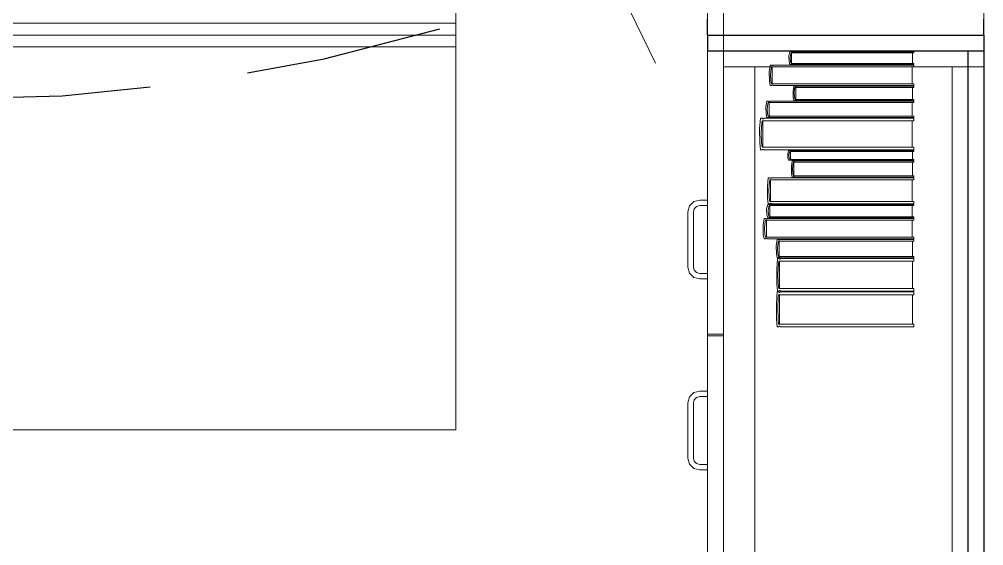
# Model space of a CAD drawing. Header units: inches. Extents: x -19 to 5698, y -728 to 92.
# Drawn here: x 111.298 to 112.52, y 20.314 to 20.981 of the extents above; entities that cross this region are included whole.
import ezdxf

# ---------------------------------------------------------------- set-up
doc = ezdxf.new("R2010")
doc.units = ezdxf.units.IN
doc.header["$MEASUREMENT"] = 0
doc.set_wipeout_variables(frame=1)
for name, pattern in [('HIDDEN', [0.375, 0.25, -0.125]), ('RAYITAS', [0.375, 0.25, -0.125]), ('Wipeout_Contour', [1, 0, -1])]:
    doc.linetypes.add(name, pattern=pattern)
for name, color, linetype, lineweight in [('00 conduct tomacorr', 120, 'HIDDEN', 30), ('T-TECHO-E', 150, 'Continuous', 20), ('TOMACORRIENTE', 22, 'RAYITAS', 9)]:
    doc.layers.add(name, color=color, linetype=linetype, lineweight=lineweight)
doc.layers.add('02 _ ARQ _ ZON _ Espacio.3D', color=7, linetype='Continuous')
doc.layers.add('Interior - Mobiliario', color=7, linetype='Continuous')

# ---------------------------------------------------------------- blocks, each defined once
blk = doc.blocks.new('a')
at = {"layer": 'TOMACORRIENTE', "ltscale": 0.05}
h = blk.add_hatch(color=4, dxfattribs=at)
edge = h.paths.add_edge_path()
edge.add_arc((0, 0.0752), 0.02106, 0, 360)
at = {"layer": 'TOMACORRIENTE', "color": 4}
for p, q in [((-0.14553, 0.09625), (-0.0515, 0.09625)), ((-0.09851, 0.09625), (-0.09851, -0.09657)), ((0, 0.09625), (0, -0.09625)), ((0.06232, -0.09625), (0.06232, 0.09625))]:
    blk.add_line(p, q, dxfattribs=at)
blk.add_circle((0, 0.0752), 0.02106, dxfattribs=at)
blk = doc.blocks.new('CABLE 3FACE')
at = {"layer": 'T-TECHO-E', "rotation": 59.94170052614085}
blk.add_blockref('a', (0, 0), dxfattribs=at)

msp = doc.modelspace()

# ---------------------------------------------------------------- linework, layer by layer
at = {"layer": '02 _ ARQ _ ZON _ Espacio.3D', "color": 254, "linetype": 'Continuous', "lineweight": 0, "flags": 128}
msp.add_lwpolyline([(100.8201, 17.4), (112.52, 17.4), (112.52, 29.6999), (100.82, 29.7), (100.82, 27.9653), (102.07, 27.9653), (102.07, 27.7902), (100.82, 27.7902)], close=True, dxfattribs=at)
at = {"layer": 'Interior - Mobiliario', "color": 175, "linetype": 'Continuous', "lineweight": 13}
for p, q in [((110.566, 20.9757), (111.851, 20.9757)), ((111.851, 20.9757), (111.851, 20.9457)), ((111.851, 20.9457), (110.566, 20.9457)), ((112.19, 19.4807), (112.19, 20.9407)), ((112.19, 20.9407), (112.5, 20.9407)), ((112.5, 20.9407), (112.5, 19.4807)), ((112.2734, 20.9272), (112.2732, 20.9344)), ((112.2743, 20.9236), (112.2734, 20.9272)), ((112.2747, 20.9323), (112.2751, 20.9273)), ((112.2751, 20.9273), (112.2758, 20.9249)), ((112.19, 19.5007), (112.19, 20.9207)), ((112.19, 20.9207), (112.23, 20.9207)), ((112.23, 20.9207), (112.48, 20.9207)), ((112.23, 20.9207), (112.23, 19.5007)), ((112.2481, 20.9141), (112.2493, 20.9226)), ((112.2493, 20.9226), (112.2513, 20.9226)), ((112.2506, 20.9186), (112.2499, 20.9108)), ((112.2512, 20.9206), (112.2506, 20.9186)), ((112.4313, 20.9206), (112.2512, 20.9206)), ((112.2513, 20.9226), (112.2515, 20.9225)), ((112.2515, 20.9225), (112.2517, 20.9223)), ((112.2517, 20.9223), (112.252, 20.9222)), ((112.252, 20.9222), (112.2522, 20.9222)), ((112.2521, 20.899), (112.2521, 20.9206)), ((112.2522, 20.9222), (112.2525, 20.9222)), ((112.2525, 20.9222), (112.2528, 20.9223)), ((112.2528, 20.9223), (112.253, 20.9224)), ((112.253, 20.9224), (112.2532, 20.9225)), ((112.2532, 20.9225), (112.2533, 20.9226)), ((112.2533, 20.9226), (112.4313, 20.9226)), ((112.276, 20.9236), (112.2743, 20.9236)), ((112.2758, 20.9249), (112.4313, 20.9249)), ((112.2761, 20.9237), (112.276, 20.9236)), ((112.2763, 20.9238), (112.2761, 20.9237)), ((112.2765, 20.9238), (112.2763, 20.9238)), ((112.2767, 20.9239), (112.2765, 20.9238)), ((112.2769, 20.9239), (112.2767, 20.9239)), ((112.2772, 20.9239), (112.2769, 20.9239)), ((112.2774, 20.9238), (112.2772, 20.9239)), ((112.2776, 20.9237), (112.2774, 20.9238)), ((112.2777, 20.9236), (112.2776, 20.9237)), ((112.4313, 20.9236), (112.2777, 20.9236)), ((112.4295, 20.9206), (112.4295, 20.899)), ((112.4313, 20.9249), (112.4313, 20.9236)), ((112.4313, 20.9226), (112.4313, 20.9206)), ((112.48, 19.5007), (112.48, 20.9207)), ((112.2483, 20.9026), (112.2481, 20.9141)), ((112.2493, 20.897), (112.2483, 20.9026)), ((112.2499, 20.9108), (112.2503, 20.9029)), ((112.2503, 20.9029), (112.2512, 20.899)), ((112.2513, 20.897), (112.2493, 20.897)), ((112.2512, 20.899), (112.4313, 20.899)), ((112.2514, 20.8971), (112.2513, 20.897)), ((112.2517, 20.8972), (112.2514, 20.8971)), ((112.2519, 20.8973), (112.2517, 20.8972)), ((112.2522, 20.8974), (112.2519, 20.8973)), ((112.2524, 20.8974), (112.2522, 20.8974)), ((112.2527, 20.8973), (112.2524, 20.8974)), ((112.253, 20.8973), (112.2527, 20.8973)), ((112.2532, 20.8971), (112.253, 20.8973)), ((112.2533, 20.897), (112.2532, 20.8971)), ((112.4313, 20.897), (112.2533, 20.897)), ((112.2784, 20.8899), (112.2794, 20.896)), ((112.2794, 20.896), (112.281, 20.896)), ((112.2804, 20.8931), (112.2798, 20.8876)), ((112.2809, 20.8945), (112.2804, 20.8931)), ((112.4313, 20.8945), (112.2809, 20.8945)), ((112.281, 20.896), (112.2812, 20.8959)), ((112.2812, 20.8959), (112.2814, 20.8958)), ((112.2814, 20.8958), (112.2816, 20.8957)), ((112.2816, 20.8957), (112.2818, 20.8957)), ((112.2817, 20.8792), (112.2817, 20.8945)), ((112.2818, 20.8957), (112.282, 20.8957)), ((112.282, 20.8957), (112.2822, 20.8957)), ((112.2822, 20.8957), (112.2824, 20.8958)), ((112.2824, 20.8958), (112.2826, 20.8959)), ((112.2826, 20.8959), (112.2827, 20.896)), ((112.2827, 20.896), (112.4313, 20.896)), ((112.4298, 20.8945), (112.4298, 20.8792)), ((112.4313, 20.899), (112.4313, 20.897)), ((112.4313, 20.896), (112.4313, 20.8945)), ((112.2785, 20.8818), (112.2784, 20.8899)), ((112.2794, 20.8778), (112.2785, 20.8818)), ((112.2798, 20.8876), (112.2802, 20.882)), ((112.2802, 20.882), (112.2809, 20.8792)), ((112.2809, 20.8792), (112.4313, 20.8792)), ((112.2813, 20.878), (112.2811, 20.8778)), ((112.2815, 20.878), (112.2813, 20.878)), ((112.2817, 20.8781), (112.2815, 20.878)), ((112.282, 20.8781), (112.2817, 20.8781)), ((112.2822, 20.878), (112.282, 20.8781)), ((112.2824, 20.878), (112.2822, 20.878)), ((112.2826, 20.8779), (112.2824, 20.878)), ((112.4313, 20.8792), (112.4313, 20.8778)), ((112.2438, 20.87), (112.2451, 20.8768)), ((112.2441, 20.8608), (112.2438, 20.87)), ((112.2451, 20.8768), (112.2471, 20.8768)), ((112.2464, 20.8736), (112.2456, 20.8673)), ((112.2456, 20.8673), (112.2461, 20.861)), ((112.247, 20.8751), (112.2464, 20.8736)), ((112.4313, 20.8751), (112.247, 20.8751)), ((112.2471, 20.8768), (112.2473, 20.8767)), ((112.2473, 20.8767), (112.2475, 20.8765)), ((112.2475, 20.8765), (112.2478, 20.8765)), ((112.2478, 20.8765), (112.248, 20.8764)), ((112.2479, 20.858), (112.2479, 20.8751)), ((112.248, 20.8764), (112.2483, 20.8764)), ((112.2483, 20.8764), (112.2486, 20.8765)), ((112.2486, 20.8765), (112.2488, 20.8766)), ((112.2488, 20.8766), (112.2491, 20.8767)), ((112.2491, 20.8767), (112.2492, 20.8768)), ((112.2492, 20.8768), (112.4313, 20.8768)), ((112.281, 20.8778), (112.2794, 20.8778)), ((112.2811, 20.8778), (112.281, 20.8778)), ((112.2827, 20.8778), (112.2826, 20.8779)), ((112.4313, 20.8778), (112.2827, 20.8778)), ((112.4295, 20.8751), (112.4295, 20.858)), ((112.4313, 20.8768), (112.4313, 20.8751)), ((112.236, 20.842), (112.2373, 20.8553)), ((112.2373, 20.8553), (112.2394, 20.8553)), ((112.2394, 20.8553), (112.2396, 20.8551)), ((112.2396, 20.8551), (112.2398, 20.8549)), ((112.2398, 20.8549), (112.2401, 20.8547)), ((112.2401, 20.8547), (112.2404, 20.8547)), ((112.2404, 20.8547), (112.2407, 20.8547)), ((112.2407, 20.8547), (112.241, 20.8548)), ((112.241, 20.8548), (112.2412, 20.8549)), ((112.2412, 20.8549), (112.2415, 20.8552)), ((112.2415, 20.8552), (112.2416, 20.8553)), ((112.2416, 20.8553), (112.4313, 20.8553)), ((112.2451, 20.8563), (112.2441, 20.8608)), ((112.2471, 20.8563), (112.2451, 20.8563)), ((112.2461, 20.861), (112.247, 20.858)), ((112.247, 20.858), (112.4313, 20.858)), ((112.2472, 20.8564), (112.2471, 20.8563)), ((112.2475, 20.8565), (112.2472, 20.8564)), ((112.2477, 20.8566), (112.2475, 20.8565)), ((112.248, 20.8567), (112.2477, 20.8566)), ((112.2483, 20.8567), (112.248, 20.8567)), ((112.2485, 20.8566), (112.2483, 20.8567)), ((112.2488, 20.8565), (112.2485, 20.8566)), ((112.249, 20.8564), (112.2488, 20.8565)), ((112.2492, 20.8563), (112.249, 20.8564)), ((112.4313, 20.8563), (112.2492, 20.8563)), ((112.4313, 20.858), (112.4313, 20.8563)), ((112.4313, 20.8553), (112.4313, 20.8521)), ((112.2363, 20.8241), (112.236, 20.842)), ((112.2387, 20.8491), (112.2379, 20.8368)), ((112.2393, 20.8521), (112.2387, 20.8491)), ((112.4313, 20.8521), (112.2393, 20.8521)), ((112.2402, 20.8185), (112.2402, 20.8521)), ((112.4294, 20.8521), (112.4294, 20.8185)), ((112.2379, 20.8368), (112.2384, 20.8245)), ((112.2373, 20.8153), (112.2363, 20.8241)), ((112.2384, 20.8245), (112.2393, 20.8185)), ((112.2393, 20.8185), (112.4313, 20.8185)), ((112.4313, 20.8185), (112.4313, 20.8153)), ((112.2394, 20.8153), (112.2373, 20.8153)), ((112.2395, 20.8154), (112.2394, 20.8153)), ((112.2398, 20.8157), (112.2395, 20.8154)), ((112.24, 20.8158), (112.2398, 20.8157)), ((112.2403, 20.8159), (112.24, 20.8158)), ((112.2406, 20.8159), (112.2403, 20.8159)), ((112.2409, 20.8159), (112.2406, 20.8159)), ((112.2412, 20.8157), (112.2409, 20.8159)), ((112.2414, 20.8155), (112.2412, 20.8157)), ((112.2416, 20.8153), (112.2414, 20.8155)), ((112.4313, 20.8153), (112.2416, 20.8153)), ((112.2716, 20.8103), (112.2727, 20.8143)), ((112.2718, 20.8049), (112.2716, 20.8103)), ((112.2727, 20.8022), (112.2718, 20.8049)), ((112.2727, 20.8143), (112.2744, 20.8143)), ((112.2738, 20.8124), (112.2732, 20.8087)), ((112.2732, 20.8087), (112.2736, 20.805)), ((112.2736, 20.805), (112.2743, 20.8032)), ((112.2743, 20.8133), (112.2738, 20.8124)), ((112.4313, 20.8133), (112.2743, 20.8133)), ((112.2744, 20.8143), (112.2746, 20.8142)), ((112.2746, 20.8142), (112.2748, 20.8141)), ((112.2748, 20.8141), (112.275, 20.8141)), ((112.275, 20.8141), (112.2752, 20.8141)), ((112.2751, 20.8032), (112.2751, 20.8133)), ((112.2752, 20.8141), (112.2754, 20.8141)), ((112.2754, 20.8141), (112.2757, 20.8141)), ((112.2757, 20.8141), (112.2759, 20.8141)), ((112.2759, 20.8141), (112.2761, 20.8142)), ((112.2761, 20.8142), (112.2762, 20.8143)), ((112.2762, 20.8143), (112.4313, 20.8143)), ((112.4297, 20.8133), (112.4297, 20.8032)), ((112.4313, 20.8143), (112.4313, 20.8133)), ((112.2744, 20.8022), (112.2727, 20.8022)), ((112.2743, 20.8032), (112.4313, 20.8032)), ((112.2745, 20.8023), (112.2744, 20.8022)), ((112.2747, 20.8024), (112.2745, 20.8023)), ((112.2749, 20.8024), (112.2747, 20.8024)), ((112.2752, 20.8024), (112.2749, 20.8024)), ((112.2754, 20.8024), (112.2752, 20.8024)), ((112.2756, 20.8024), (112.2754, 20.8024)), ((112.2758, 20.8024), (112.2756, 20.8024)), ((112.2761, 20.8023), (112.2758, 20.8024)), ((112.2762, 20.8022), (112.2761, 20.8023)), ((112.4313, 20.8022), (112.2762, 20.8022)), ((112.2762, 20.7944), (112.2772, 20.8012)), ((112.2764, 20.7853), (112.2762, 20.7944)), ((112.2772, 20.8012), (112.2789, 20.8012)), ((112.2783, 20.7981), (112.2777, 20.7918)), ((112.2788, 20.7996), (112.2783, 20.7981)), ((112.4313, 20.7996), (112.2788, 20.7996)), ((112.2789, 20.8012), (112.279, 20.8011)), ((112.279, 20.8011), (112.2792, 20.801)), ((112.2792, 20.801), (112.2794, 20.8009)), ((112.2794, 20.8009), (112.2797, 20.8009)), ((112.2795, 20.7825), (112.2795, 20.7996)), ((112.2797, 20.8009), (112.2799, 20.8009)), ((112.2799, 20.8009), (112.2801, 20.8009)), ((112.2801, 20.8009), (112.2803, 20.801)), ((112.2803, 20.801), (112.2805, 20.8012)), ((112.2805, 20.8012), (112.2806, 20.8012)), ((112.2806, 20.8012), (112.4313, 20.8012)), ((112.4298, 20.7996), (112.4298, 20.7825)), ((112.4313, 20.8032), (112.4313, 20.8022)), ((112.4313, 20.8012), (112.4313, 20.7996)), ((112.2772, 20.7809), (112.2764, 20.7853)), ((112.2789, 20.7809), (112.2772, 20.7809)), ((112.2777, 20.7918), (112.278, 20.7855)), ((112.278, 20.7855), (112.2788, 20.7825)), ((112.2788, 20.7825), (112.4313, 20.7825)), ((112.279, 20.7809), (112.2789, 20.7809)), ((112.2792, 20.7811), (112.279, 20.7809)), ((112.2794, 20.7811), (112.2792, 20.7811)), ((112.2796, 20.7812), (112.2794, 20.7811)), ((112.2798, 20.7812), (112.2796, 20.7812)), ((112.2801, 20.7812), (112.2798, 20.7812)), ((112.2803, 20.7811), (112.2801, 20.7812)), ((112.2805, 20.781), (112.2803, 20.7811)), ((112.2806, 20.7809), (112.2805, 20.781)), ((112.4313, 20.7809), (112.2806, 20.7809)), ((112.4313, 20.7825), (112.4313, 20.7809)), ((112.2458, 20.7689), (112.247, 20.7799)), ((112.246, 20.7542), (112.2458, 20.7689)), ((112.247, 20.7799), (112.249, 20.7799)), ((112.2483, 20.7747), (112.2475, 20.7647)), ((112.2488, 20.7772), (112.2483, 20.7747)), ((112.4313, 20.7772), (112.2488, 20.7772)), ((112.249, 20.7799), (112.2491, 20.7797)), ((112.2491, 20.7797), (112.2494, 20.7795)), ((112.2494, 20.7795), (112.2496, 20.7794)), ((112.2496, 20.7794), (112.2499, 20.7793)), ((112.2498, 20.7497), (112.2498, 20.7772)), ((112.2499, 20.7793), (112.2502, 20.7793)), ((112.2502, 20.7793), (112.2504, 20.7794)), ((112.2504, 20.7794), (112.2507, 20.7795)), ((112.2507, 20.7795), (112.2509, 20.7797)), ((112.2509, 20.7797), (112.251, 20.7799)), ((112.251, 20.7799), (112.4313, 20.7799)), ((112.4295, 20.7772), (112.4295, 20.7497)), ((112.4313, 20.7799), (112.4313, 20.7772)), ((112.2475, 20.7647), (112.248, 20.7546)), ((112.145, 20.7367), (112.147, 20.7442)), ((112.147, 20.7442), (112.1525, 20.7497)), ((112.1525, 20.7497), (112.16, 20.7517)), ((112.156, 20.7437), (112.1531, 20.7407)), ((112.16, 20.7447), (112.156, 20.7437)), ((112.16, 20.7517), (112.17, 20.7517)), ((112.17, 20.7447), (112.16, 20.7447)), ((112.17, 20.7517), (112.17, 20.7447)), ((112.2449, 20.7405), (112.2462, 20.7461)), ((112.247, 20.7471), (112.246, 20.7542)), ((112.2462, 20.7461), (112.2482, 20.7461)), ((112.2475, 20.7434), (112.2467, 20.7383)), ((112.249, 20.7471), (112.247, 20.7471)), ((112.248, 20.7447), (112.2475, 20.7434)), ((112.248, 20.7546), (112.2488, 20.7497)), ((112.4313, 20.7447), (112.248, 20.7447)), ((112.2482, 20.7461), (112.2483, 20.746)), ((112.2483, 20.746), (112.2486, 20.7459)), ((112.2486, 20.7459), (112.2488, 20.7458)), ((112.2488, 20.7497), (112.4313, 20.7497)), ((112.2488, 20.7458), (112.2491, 20.7458)), ((112.2491, 20.7472), (112.249, 20.7471)), ((112.249, 20.7306), (112.249, 20.7447)), ((112.2493, 20.7474), (112.2491, 20.7472)), ((112.2491, 20.7458), (112.2494, 20.7458)), ((112.2496, 20.7475), (112.2493, 20.7474)), ((112.2494, 20.7458), (112.2496, 20.7458)), ((112.2498, 20.7476), (112.2496, 20.7475)), ((112.2496, 20.7458), (112.2499, 20.7459)), ((112.2501, 20.7476), (112.2498, 20.7476)), ((112.2499, 20.7459), (112.2501, 20.746)), ((112.2504, 20.7475), (112.2501, 20.7476)), ((112.2501, 20.746), (112.2502, 20.7461)), ((112.2502, 20.7461), (112.4313, 20.7461)), ((112.2506, 20.7474), (112.2504, 20.7475)), ((112.2509, 20.7472), (112.2506, 20.7474)), ((112.251, 20.7471), (112.2509, 20.7472)), ((112.4313, 20.7471), (112.251, 20.7471)), ((112.4295, 20.7447), (112.4295, 20.7306)), ((112.4313, 20.7497), (112.4313, 20.7471)), ((112.4313, 20.7461), (112.4313, 20.7447)), ((112.145, 20.6667), (112.145, 20.7367)), ((112.1531, 20.7407), (112.152, 20.7367)), ((112.152, 20.7367), (112.152, 20.6667)), ((112.2452, 20.733), (112.2449, 20.7405)), ((112.2462, 20.7293), (112.2452, 20.733)), ((112.2467, 20.7383), (112.2472, 20.7331)), ((112.2472, 20.7331), (112.248, 20.7306)), ((112.2404, 20.7197), (112.2416, 20.7283)), ((112.2406, 20.7082), (112.2404, 20.7197)), ((112.2416, 20.7283), (112.2437, 20.7283)), ((112.243, 20.7243), (112.2422, 20.7164)), ((112.2435, 20.7262), (112.243, 20.7243)), ((112.4313, 20.7262), (112.2435, 20.7262)), ((112.2437, 20.7283), (112.2438, 20.7282)), ((112.2438, 20.7282), (112.2441, 20.728)), ((112.2441, 20.728), (112.2444, 20.7279)), ((112.2444, 20.7279), (112.2446, 20.7279)), ((112.2445, 20.7046), (112.2445, 20.7262)), ((112.2446, 20.7279), (112.2449, 20.7279)), ((112.2449, 20.7279), (112.2452, 20.7279)), ((112.2452, 20.7279), (112.2454, 20.728)), ((112.2454, 20.728), (112.2457, 20.7282)), ((112.2457, 20.7282), (112.2458, 20.7283)), ((112.2458, 20.7283), (112.4313, 20.7283)), ((112.2482, 20.7293), (112.2462, 20.7293)), ((112.248, 20.7306), (112.4313, 20.7306)), ((112.2483, 20.7294), (112.2482, 20.7293)), ((112.2485, 20.7295), (112.2483, 20.7294)), ((112.2488, 20.7295), (112.2485, 20.7295)), ((112.249, 20.7296), (112.2488, 20.7295)), ((112.2493, 20.7296), (112.249, 20.7296)), ((112.2496, 20.7295), (112.2493, 20.7296)), ((112.2498, 20.7295), (112.2496, 20.7295)), ((112.2501, 20.7294), (112.2498, 20.7295)), ((112.2502, 20.7293), (112.2501, 20.7294)), ((112.4313, 20.7293), (112.2502, 20.7293)), ((112.4294, 20.7262), (112.4294, 20.7046)), ((112.4313, 20.7306), (112.4313, 20.7293)), ((112.4313, 20.7283), (112.4313, 20.7262)), ((112.2416, 20.7025), (112.2406, 20.7082)), ((112.2422, 20.7164), (112.2427, 20.7085)), ((112.2427, 20.7085), (112.2435, 20.7046)), ((112.2437, 20.7025), (112.2416, 20.7025)), ((112.2435, 20.7046), (112.4313, 20.7046)), ((112.2438, 20.7026), (112.2437, 20.7025)), ((112.244, 20.7028), (112.2438, 20.7026)), ((112.2443, 20.7029), (112.244, 20.7028)), ((112.2446, 20.703), (112.2443, 20.7029)), ((112.2449, 20.703), (112.2446, 20.703)), ((112.2451, 20.7029), (112.2449, 20.703)), ((112.2454, 20.7028), (112.2451, 20.7029)), ((112.2456, 20.7027), (112.2454, 20.7028)), ((112.2458, 20.7025), (112.2456, 20.7027)), ((112.4313, 20.7025), (112.2458, 20.7025)), ((112.257, 20.6938), (112.2581, 20.7015)), ((112.2581, 20.7015), (112.26, 20.7015)), ((112.2593, 20.6979), (112.2586, 20.6909)), ((112.2599, 20.6997), (112.2593, 20.6979)), ((112.4313, 20.6997), (112.2599, 20.6997)), ((112.26, 20.7015), (112.2601, 20.7014)), ((112.2601, 20.7014), (112.2604, 20.7013)), ((112.2604, 20.7013), (112.2606, 20.7012)), ((112.2606, 20.7012), (112.2609, 20.7012)), ((112.2607, 20.6803), (112.2607, 20.6997)), ((112.2609, 20.7012), (112.2611, 20.7012)), ((112.2611, 20.7012), (112.2614, 20.7012)), ((112.2614, 20.7012), (112.2616, 20.7013)), ((112.2616, 20.7013), (112.2618, 20.7015)), ((112.2618, 20.7015), (112.2619, 20.7015)), ((112.2619, 20.7015), (112.4313, 20.7015)), ((112.4296, 20.6997), (112.4296, 20.6803)), ((112.4313, 20.7046), (112.4313, 20.7025)), ((112.4313, 20.7015), (112.4313, 20.6997)), ((112.2572, 20.6835), (112.257, 20.6938)), ((112.2581, 20.6785), (112.2572, 20.6835)), ((112.2586, 20.6909), (112.2591, 20.6838)), ((112.2591, 20.6838), (112.2599, 20.6803)), ((112.2576, 20.6637), (112.2587, 20.6775)), ((112.26, 20.6785), (112.2581, 20.6785)), ((112.2587, 20.6775), (112.2606, 20.6775)), ((112.2599, 20.671), (112.2592, 20.6584)), ((112.2599, 20.6803), (112.4313, 20.6803)), ((112.2604, 20.6742), (112.2599, 20.671)), ((112.2601, 20.6785), (112.26, 20.6785)), ((112.2603, 20.6787), (112.2601, 20.6785)), ((112.2606, 20.6788), (112.2603, 20.6787)), ((112.4313, 20.6742), (112.2604, 20.6742)), ((112.2608, 20.6788), (112.2606, 20.6788)), ((112.2606, 20.6775), (112.2607, 20.6772)), ((112.2607, 20.6772), (112.261, 20.677)), ((112.2611, 20.6788), (112.2608, 20.6788)), ((112.261, 20.677), (112.2612, 20.6768)), ((112.2613, 20.6788), (112.2611, 20.6788)), ((112.2612, 20.6768), (112.2614, 20.6768)), ((112.2616, 20.6787), (112.2613, 20.6788)), ((112.2613, 20.6396), (112.2613, 20.6742)), ((112.2614, 20.6768), (112.2617, 20.6768)), ((112.2618, 20.6786), (112.2616, 20.6787)), ((112.2617, 20.6768), (112.2619, 20.6769)), ((112.2619, 20.6785), (112.2618, 20.6786)), ((112.4313, 20.6785), (112.2619, 20.6785)), ((112.2619, 20.6769), (112.2622, 20.677)), ((112.2622, 20.677), (112.2624, 20.6773)), ((112.2624, 20.6773), (112.2625, 20.6775)), ((112.2625, 20.6775), (112.4313, 20.6775)), ((112.4296, 20.6742), (112.4296, 20.6396)), ((112.4313, 20.6803), (112.4313, 20.6785)), ((112.4313, 20.6775), (112.4313, 20.6742)), ((112.147, 20.6592), (112.145, 20.6667)), ((112.1525, 20.6537), (112.147, 20.6592)), ((112.152, 20.6667), (112.1531, 20.6627)), ((112.1531, 20.6627), (112.156, 20.6598)), ((112.156, 20.6598), (112.16, 20.6587)), ((112.16, 20.6587), (112.17, 20.6587)), ((112.17, 20.6587), (112.17, 20.6517)), ((112.2578, 20.6453), (112.2576, 20.6637)), ((112.2592, 20.6584), (112.2596, 20.6458)), ((112.16, 20.6517), (112.1525, 20.6537)), ((112.17, 20.6517), (112.16, 20.6517)), ((112.2596, 20.6458), (112.2604, 20.6396)), ((112.2572, 20.6206), (112.2584, 20.6353)), ((112.2587, 20.6363), (112.2578, 20.6453)), ((112.2584, 20.6353), (112.2602, 20.6353)), ((112.2606, 20.6363), (112.2587, 20.6363)), ((112.2602, 20.6353), (112.2604, 20.6351)), ((112.2604, 20.6396), (112.4313, 20.6396)), ((112.2604, 20.6351), (112.2606, 20.6348)), ((112.2607, 20.6365), (112.2606, 20.6363)), ((112.2606, 20.6348), (112.2609, 20.6346)), ((112.2609, 20.6367), (112.2607, 20.6365)), ((112.2611, 20.6369), (112.2609, 20.6367)), ((112.2609, 20.6346), (112.2611, 20.6346)), ((112.2614, 20.637), (112.2611, 20.6369)), ((112.2611, 20.6346), (112.2614, 20.6346)), ((112.2616, 20.637), (112.2614, 20.637)), ((112.2614, 20.6346), (112.2616, 20.6347)), ((112.2619, 20.6369), (112.2616, 20.637)), ((112.2616, 20.6347), (112.2618, 20.6349)), ((112.2618, 20.6349), (112.2621, 20.6351)), ((112.2621, 20.6368), (112.2619, 20.6369)), ((112.2624, 20.6365), (112.2621, 20.6368)), ((112.2621, 20.6351), (112.2622, 20.6353)), ((112.2622, 20.6353), (112.4313, 20.6353)), ((112.2625, 20.6363), (112.2624, 20.6365)), ((112.4313, 20.6363), (112.2625, 20.6363)), ((112.4313, 20.6396), (112.4313, 20.6363)), ((112.4313, 20.6353), (112.4313, 20.6318)), ((112.2596, 20.6284), (112.2589, 20.6149)), ((112.2601, 20.6318), (112.2596, 20.6284)), ((112.4313, 20.6318), (112.2601, 20.6318)), ((112.261, 20.5946), (112.261, 20.6318)), ((112.4296, 20.6318), (112.4296, 20.5946)), ((112.2574, 20.6008), (112.2572, 20.6206)), ((112.2589, 20.6149), (112.2593, 20.6013)), ((112.2584, 20.5911), (112.2574, 20.6008)), ((112.2593, 20.6013), (112.2601, 20.5946)), ((112.2602, 20.5911), (112.2584, 20.5911)), ((112.2601, 20.5946), (112.4313, 20.5946)), ((112.2603, 20.5913), (112.2602, 20.5911)), ((112.2606, 20.5916), (112.2603, 20.5913)), ((112.2608, 20.5917), (112.2606, 20.5916)), ((112.261, 20.5918), (112.2608, 20.5917)), ((112.2613, 20.5919), (112.261, 20.5918)), ((112.2616, 20.5918), (112.2613, 20.5919)), ((112.2618, 20.5916), (112.2616, 20.5918)), ((112.262, 20.5913), (112.2618, 20.5916)), ((112.2622, 20.5911), (112.262, 20.5913)), ((112.4313, 20.5911), (112.2622, 20.5911)), ((112.4313, 20.5946), (112.4313, 20.5911)), ((112.17, 20.5817), (112.19, 20.5817)), ((112.17, 20.2207), (112.17, 20.5797)), ((112.17, 20.5797), (112.19, 20.5797)), ((112.19, 20.2207), (112.19, 20.5797)), ((112.147, 20.5022), (112.145, 20.4947)), ((112.1525, 20.5077), (112.147, 20.5022)), ((112.16, 20.5097), (112.1525, 20.5077)), ((112.1531, 20.4987), (112.156, 20.5017)), ((112.156, 20.5017), (112.16, 20.5027)), ((112.17, 20.5097), (112.16, 20.5097)), ((112.16, 20.5027), (112.17, 20.5027)), ((112.17, 20.5027), (112.17, 20.5097)), ((112.145, 20.4947), (112.145, 20.4247)), ((112.152, 20.4947), (112.1531, 20.4987)), ((112.152, 20.4247), (112.152, 20.4947)), ((112.145, 20.4247), (112.147, 20.4172)), ((112.147, 20.4172), (112.1525, 20.4117)), ((112.1531, 20.4207), (112.152, 20.4247)), ((112.156, 20.4178), (112.1531, 20.4207)), ((112.16, 20.4167), (112.156, 20.4178)), ((112.17, 20.4167), (112.16, 20.4167)), ((112.17, 20.4097), (112.17, 20.4167)), ((112.1525, 20.4117), (112.16, 20.4097)), ((112.16, 20.4097), (112.17, 20.4097))]:
    msp.add_line(p, q, dxfattribs=at)
at = {"layer": 'Interior - Mobiliario', "color": 175, "linetype": 'Continuous', "lineweight": 13, "flags": 128}
for points in [[(110.551, 20.9607), (110.551, 22.4607), (111.151, 22.4607), (111.151, 21.4607), (111.851, 21.4607), (111.851, 20.9607)], [(110.551, 20.9607), (110.551, 19.4607), (111.151, 19.4607), (111.151, 20.4607), (111.851, 20.4607), (111.851, 20.9607)]]:
    msp.add_lwpolyline(points, close=True, dxfattribs=at)

# ---------------------------------------------------------------- next in the draw order: wipeouts: each hides what was drawn before it
at = {"color": 254, "linetype": 'Wipeout_Contour', "lineweight": 0, "ltscale": 3297.269045}
msp.add_wipeout([(112.5, 19.4807), (112.52, 19.4807), (112.52, 20.9407), (112.5, 20.9407)], dxfattribs=at).dxf.layer = 'Interior - Mobiliario'

# ---------------------------------------------------------------- next in the draw order: linework, layer by layer
at = {"layer": 'Interior - Mobiliario', "color": 175, "linetype": 'Continuous', "lineweight": 30}
for p, q in [((112.5, 20.9407), (112.52, 20.9407)), ((112.5, 20.9407), (112.5, 19.4807)), ((112.52, 20.9407), (112.52, 19.4807))]:
    msp.add_line(p, q, dxfattribs=at)
at = {"layer": 'Interior - Mobiliario', "color": 175, "linetype": 'Continuous', "lineweight": 13}
for p, q in [((112.5, 19.4807), (112.5, 20.9407)), ((112.5, 20.9407), (112.52, 20.9407)), ((112.52, 20.9407), (112.52, 19.4807)), ((112.48, 20.9207), (112.52, 20.9207)), ((112.52, 20.9207), (112.52, 19.5007))]:
    msp.add_line(p, q, dxfattribs=at)

# ---------------------------------------------------------------- next in the draw order: wipeouts: each hides what was drawn before it
at = {"color": 254, "linetype": 'Wipeout_Contour', "lineweight": 0, "ltscale": 3296.6819}
msp.add_wipeout([(112.17, 20.9407), (112.52, 20.9407), (112.52, 20.9607), (112.17, 20.9607)], dxfattribs=at).dxf.layer = 'Interior - Mobiliario'

# ---------------------------------------------------------------- next in the draw order: linework, layer by layer
at = {"layer": 'Interior - Mobiliario', "color": 175, "linetype": 'Continuous', "lineweight": 30}
for p, q in [((112.17, 20.9607), (112.52, 20.9607)), ((112.17, 20.9607), (112.17, 20.9407)), ((112.52, 20.9607), (112.52, 20.9407)), ((112.17, 20.9407), (112.52, 20.9407))]:
    msp.add_line(p, q, dxfattribs=at)
at = {"layer": 'Interior - Mobiliario', "color": 175, "linetype": 'Continuous', "lineweight": 13}
for p, q in [((112.17, 20.9407), (112.17, 20.9607)), ((112.17, 20.9607), (112.52, 20.9607)), ((112.17, 20.9607), (112.17, 19.4607)), ((112.52, 20.9607), (112.17, 20.9607)), ((112.19, 20.9207), (112.19, 20.9607)), ((112.19, 20.9607), (112.52, 20.9607)), ((112.52, 20.9607), (112.52, 20.9407)), ((112.52, 20.9607), (112.52, 20.9207)), ((112.52, 19.4607), (112.52, 20.9607)), ((112.52, 20.9407), (112.17, 20.9407)), ((112.17, 19.4807), (112.17, 20.9407)), ((112.17, 20.9407), (112.52, 20.9407)), ((112.17, 19.4807), (112.17, 20.9407)), ((112.17, 20.9407), (112.5, 20.9407)), ((112.17, 20.9407), (112.17, 20.5817)), ((112.17, 20.9407), (112.19, 20.9407)), ((112.19, 19.4807), (112.19, 20.9407)), ((112.19, 20.9407), (112.5, 20.9407)), ((112.19, 19.4807), (112.19, 20.9407)), ((112.19, 20.9407), (112.5, 20.9407)), ((112.19, 20.9407), (112.19, 20.5817)), ((112.2732, 20.9344), (112.2743, 20.9397)), ((112.2743, 20.9397), (112.276, 20.9397)), ((112.276, 20.9397), (112.2761, 20.9396)), ((112.2761, 20.9396), (112.2763, 20.9396)), ((112.2763, 20.9396), (112.2765, 20.9395)), ((112.2765, 20.9395), (112.2768, 20.9395)), ((112.2768, 20.9395), (112.277, 20.9395)), ((112.277, 20.9395), (112.2772, 20.9395)), ((112.2772, 20.9395), (112.2774, 20.9396)), ((112.2774, 20.9396), (112.2776, 20.9397)), ((112.2776, 20.9397), (112.2777, 20.9397)), ((112.2777, 20.9397), (112.4313, 20.9397)), ((112.4313, 20.9397), (112.4313, 20.9384)), ((112.5, 20.9407), (112.5, 19.4807)), ((112.5, 20.9407), (112.5, 19.4807)), ((112.5, 20.9407), (112.5, 19.4807)), ((112.52, 20.9407), (112.52, 19.4807)), ((112.2754, 20.9372), (112.2747, 20.9323)), ((112.2758, 20.9384), (112.2754, 20.9372)), ((112.4313, 20.9384), (112.2758, 20.9384)), ((112.2766, 20.9249), (112.2766, 20.9384)), ((112.4298, 20.9384), (112.4298, 20.9249))]:
    msp.add_line(p, q, dxfattribs=at)

# ---------------------------------------------------------------- next in the draw order: wipeouts: each hides what was drawn before it
at = {"color": 254, "linetype": 'Wipeout_Contour', "lineweight": 0, "ltscale": 3296.683935}
msp.add_wipeout([(112.17, 20.9807), (112.17, 20.9607), (112.52, 20.9607), (112.52, 20.9807)], dxfattribs=at).dxf.layer = 'Interior - Mobiliario'

# ---------------------------------------------------------------- next in the draw order: linework, layer by layer
at = {"layer": '00 conduct tomacorr'}
msp.add_arc((111.2112, 23.0861, -0.0003), 2.2067, 260.333, 330.3419, dxfattribs=at)
at = {"layer": 'Interior - Mobiliario', "color": 175, "linetype": 'Continuous', "lineweight": 13}
for p, q in [((112.17, 20.9607), (112.17, 22.4607)), ((112.52, 22.4607), (112.52, 20.9607)), ((112.19, 21.0007), (112.19, 20.9607)), ((112.52, 20.9607), (112.52, 21.0007)), ((112.17, 20.9807), (112.17, 20.9607)), ((112.52, 20.9607), (112.52, 20.9807)), ((112.17, 20.9607), (112.52, 20.9607)), ((112.52, 20.9607), (112.17, 20.9607)), ((112.19, 20.9607), (112.52, 20.9607))]:
    msp.add_line(p, q, dxfattribs=at)
at = {"layer": 'Interior - Mobiliario', "color": 175, "linetype": 'Continuous', "lineweight": 30}
for p, q in [((112.17, 20.9607), (112.17, 20.9807)), ((112.52, 20.9607), (112.52, 20.9807)), ((112.17, 20.9607), (112.52, 20.9607))]:
    msp.add_line(p, q, dxfattribs=at)

# ---------------------------------------------------------------- next in the draw order: block references
at = {"layer": '00 conduct tomacorr', "xscale": 1.47256122672843, "yscale": 1.47256122672843, "zscale": 1.47256122672843, "rotation": 326.1283740236001}
msp.add_blockref('CABLE 3FACE', (112.172, 21.1168, -0.0003), dxfattribs=at)

doc.saveas('drawing.dxf')
